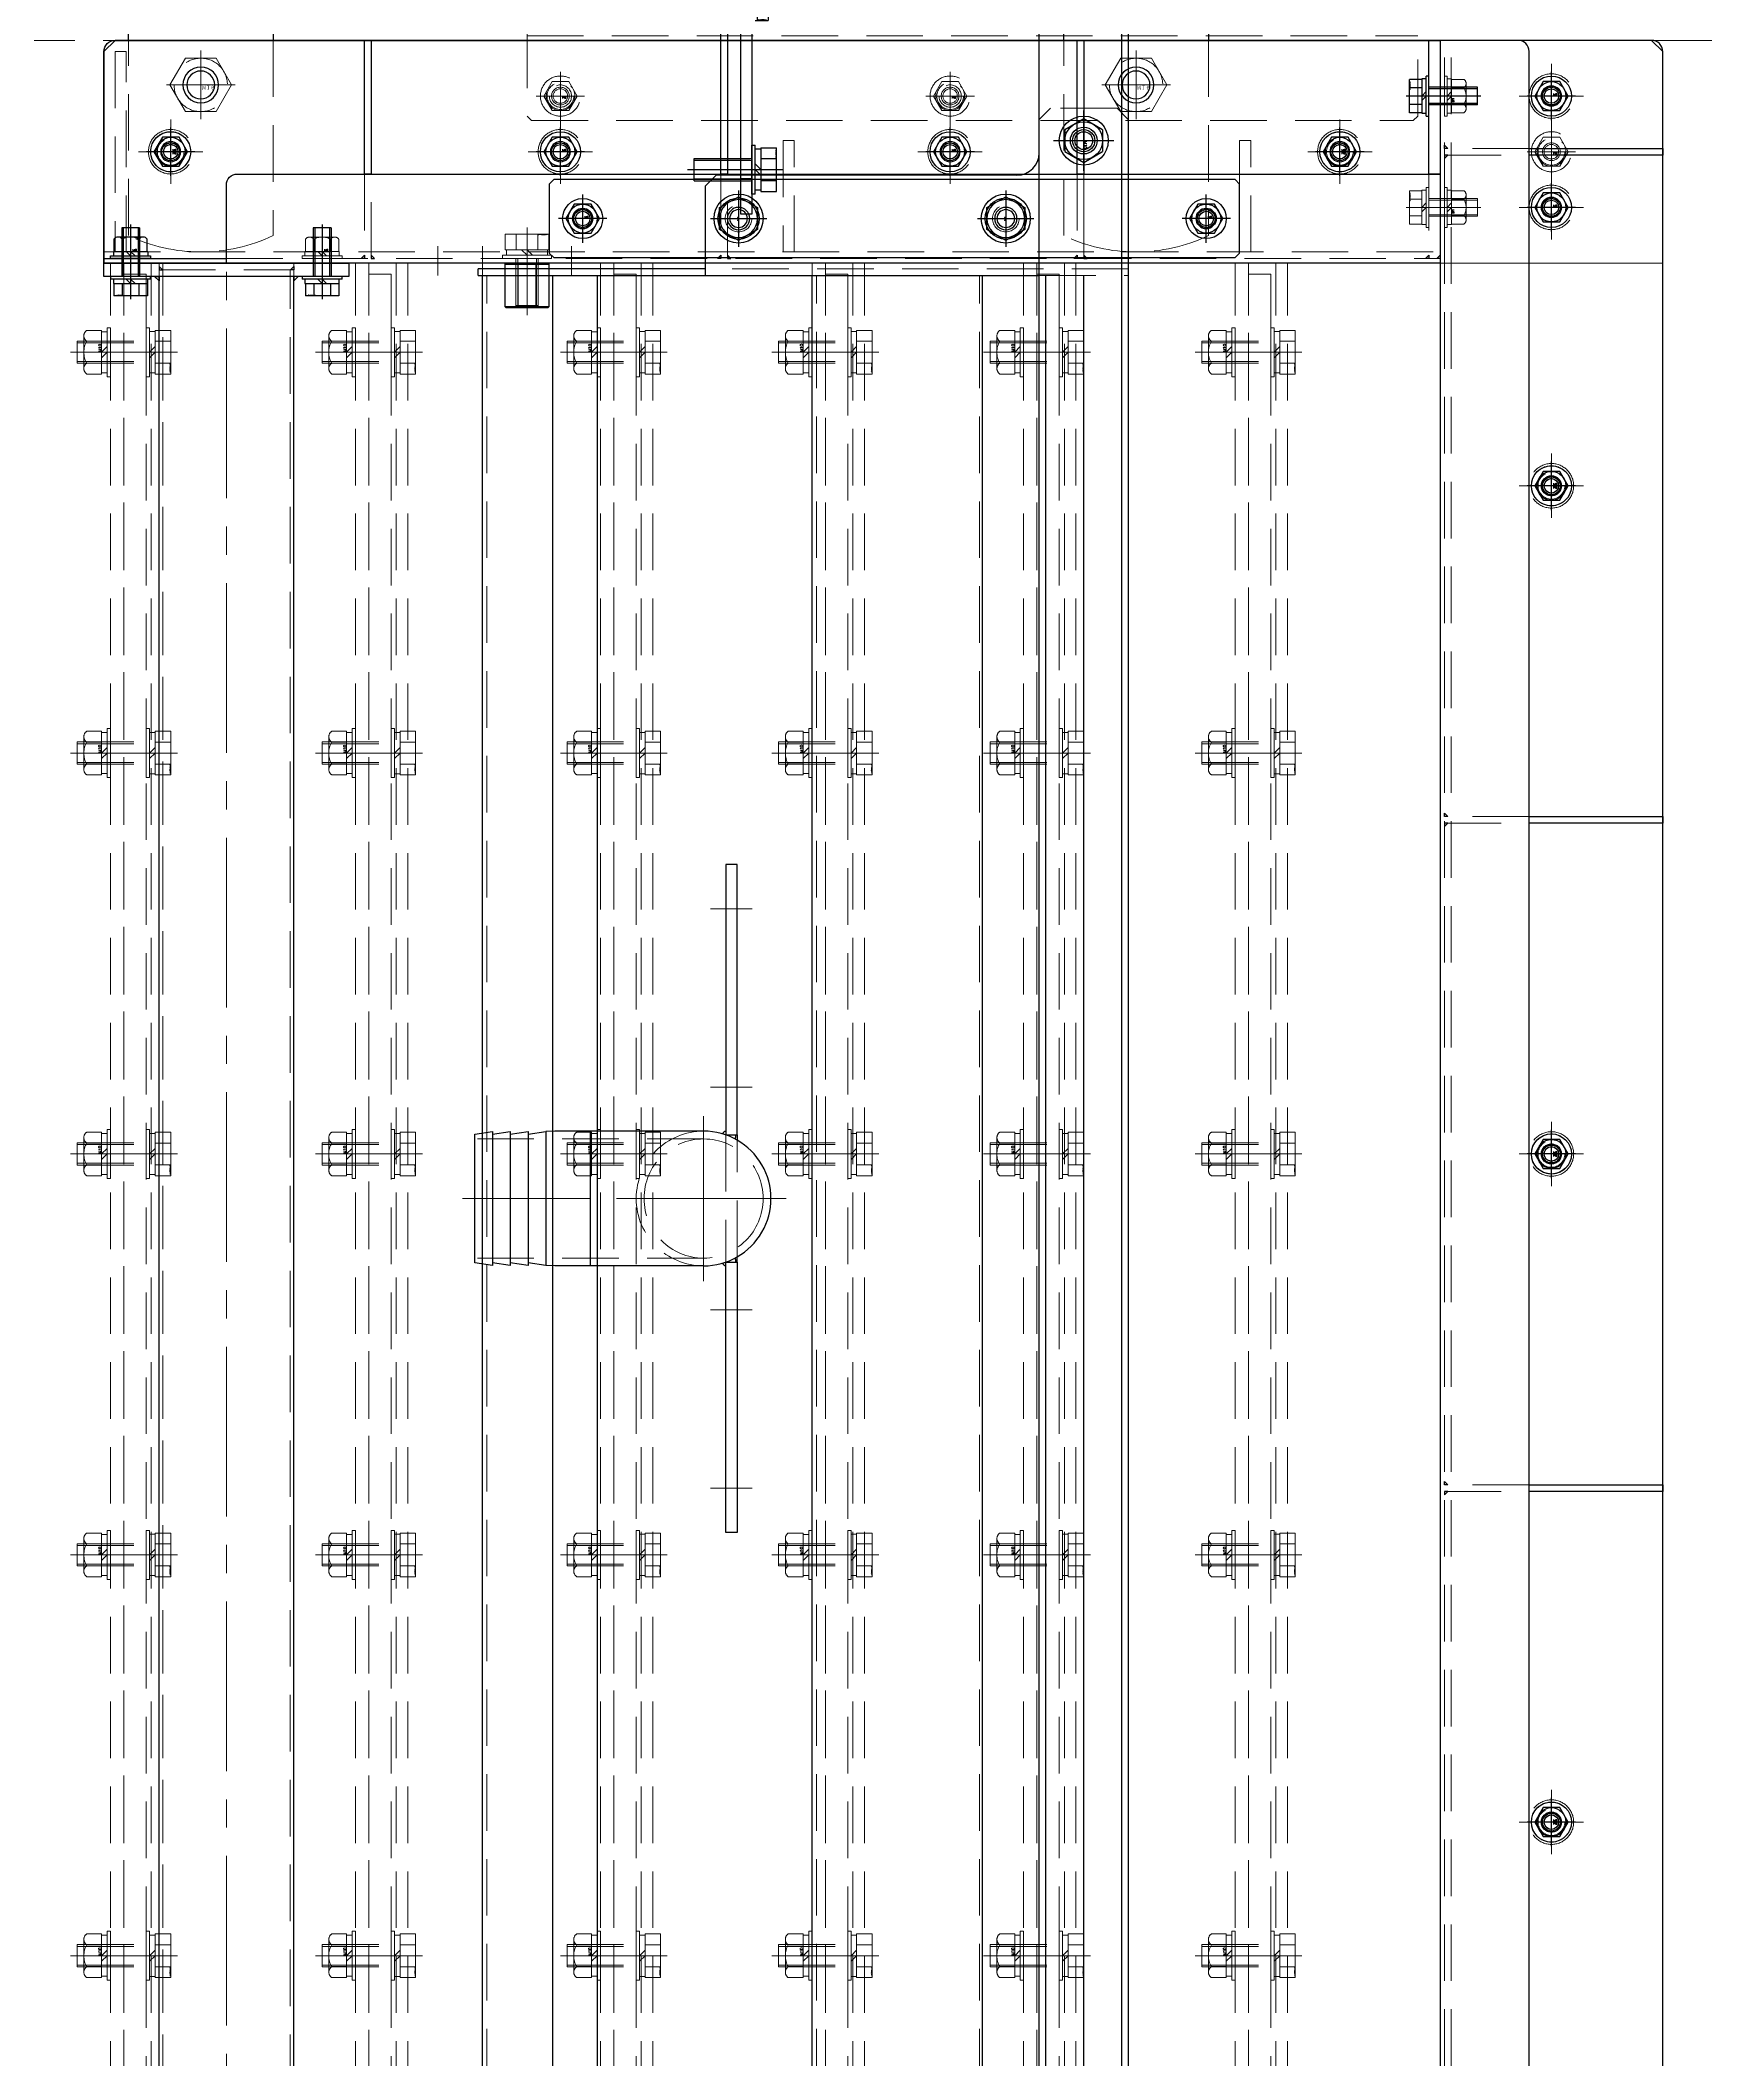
# Model space of a CAD drawing. Header units: millimetres. Extents: x -8731 to 85711, y -14522 to 31379.
# Drawn here: x 11409 to 12157, y 18261 to 19167 of the extents above; entities that cross this region are included whole.
import ezdxf

# ---------------------------------------------------------------- set-up
doc = ezdxf.new("R2010")
doc.units = ezdxf.units.MM
doc.header["$LTSCALE"] = 4
for name, pattern in [('CENTER2', [28.575, 19.05, -3.175, 3.175, -3.175]), ('HIDDEN', [9.525, 6.35, -3.175]), ('PHANTOM2', [31.75, 15.875, -3.175, 3.175, -3.175, 3.175, -3.175])]:
    doc.linetypes.add(name, pattern=pattern)
for name, color, linetype, lineweight in [('04_HIDDEN', 2, 'HIDDEN', 13), ('05_CENTER', 4, 'CENTER2', 13), ('06_PHANTOM', 2, 'PHANTOM2', 13)]:
    doc.layers.add(name, color=color, linetype=linetype, lineweight=lineweight)
doc.layers.add('10_DRAFT', color=8, linetype='Continuous', lineweight=0, plot=False)
doc.styles.add('KANJI0', font='txt.shx', dxfattribs={"width": 0.9, "height": 30, "bigfont": 'bigfont'})
doc.styles.add('KSS_TXT', font='txt.shx', dxfattribs={"bigfont": 'extfont2.shx'})
doc.styles.add('KSS_TXT_L', font='txt.shx', dxfattribs={"height": 9, "bigfont": 'extfont2.shx'})

# ---------------------------------------------------------------- blocks, each defined once
blk = doc.blocks.new('A$C18E43E91_1_1')
at = {"color": 0}
blk.add_lwpolyline([(-22.5, -5), (22.5, -5), (22.5, 0), (-22.5, 0)], close=True, dxfattribs=at)
at = {"layer": '05_CENTER'}
blk.add_line((0, 4.54), (0, -9.56), dxfattribs=at)
blk = doc.blocks.new('A$C5BDD71DD_1_1')
at = {"color": 0}
blk.add_lwpolyline([(-35, 0), (115, 0), (115, 10), (-35, 10)], close=True, dxfattribs=at)
at = {"layer": '04_HIDDEN'}
for p, q in [((-3, 10), (-3, 0)), ((3, 10), (3, 0)), ((37, 10), (37, 0)), ((43, 10), (43, 0))]:
    blk.add_line(p, q, dxfattribs=at)
at = {"layer": '10_DRAFT'}
for p, q in [((0, 10), (0, 0)), ((40, 10), (40, 0))]:
    blk.add_line(p, q, dxfattribs=at)
blk = doc.blocks.new('A$C72D80D2E_1_1')
at = {"color": 0}
for p, q in [((-70, 75), (-70, -15)), ((-70, 75), (18, 75)), ((-65, 75), (-65, -15)), ((18, 75), (20, 73)), ((20, 73), (20, -13)), ((-65, 52.5), (-70, 52.5)), ((-70, 33), (-65, 33)), ((-70, 27), (-65, 27)), ((-70, 7.5), (-65, 7.5)), ((18, -15), (-70, -15)), ((20, -13), (18, -15))]:
    blk.add_line(p, q, dxfattribs=at)
for points in [[(6, 62.5), (6, 47.5, -1), (-6, 47.5), (-6, 62.5, -1)], [(6, -2.5), (6, 12.5, 1), (-6, 12.5), (-6, -2.5, 1)]]:
    blk.add_lwpolyline(points, format="xyb", close=True, dxfattribs=at)
at = {"layer": '04_HIDDEN'}
for p, q in [((-65, 35), (-70, 35)), ((-65, 34), (-70, 34)), ((-65, 26), (-70, 26)), ((-65, 25), (-70, 25))]:
    blk.add_line(p, q, dxfattribs=at)
at = {"layer": '05_CENTER'}
for p, q in [((0, 36.82), (0, 73.18)), ((10.27, 62.5), (-10.27, 62.5)), ((10.27, 55), (-10.27, 55)), ((10.27, 47.5), (-10.27, 47.5)), ((-60.91, 30), (-74.09, 30)), ((0, 23.18), (0, -13.18)), ((10.27, 12.5), (-10.27, 12.5)), ((10.27, 5), (-10.27, 5)), ((10.27, -2.5), (-10.27, -2.5))]:
    blk.add_line(p, q, dxfattribs=at)
blk = doc.blocks.new('A$C26AE4281_1_1')
at = {"color": 0}
for p, q in [((215, 5), (215, 0)), ((275, 5), (275, 0))]:
    blk.add_line(p, q, dxfattribs=at)
blk.add_lwpolyline([(-20, 0), (285, 0), (285, 5), (-20, 5)], close=True)
at = {"layer": '04_HIDDEN'}
for p, q in [((-5, 5), (-5, 0)), ((-4, 5), (-4, 0)), ((4, 5), (4, 0)), ((5, 5), (5, 0))]:
    blk.add_line(p, q, dxfattribs=at)
at = {"layer": '05_CENTER'}
blk.add_line((0, 9.09), (0, -4.09), dxfattribs=at)
blk = doc.blocks.new('10b_2_1')
at = {"color": 0, "linetype": 'CENTER2'}
for p, q in [((0, -13.51), (0, 13.51)), ((13.51, 0), (-13.51, 0))]:
    blk.add_line(p, q, dxfattribs=at)
at = {"color": 0}
for p, q in [((-4.9, 8.49), (-9.8, 0)), ((-9.8, 0), (-4.9, -8.49)), ((-4.9, 8.49), (4.9, 8.49)), ((9.8, 0), (4.9, 8.49)), ((4.9, -8.49), (9.8, 0)), ((-4.9, -8.49), (4.9, -8.49))]:
    blk.add_line(p, q, dxfattribs=at)
for radius in [11, 8.49, 5, 4]:
    blk.add_circle((0, 0), radius, dxfattribs=at)
at = {"layer": '10_DRAFT', "style": 'KSS_TXT'}
blk.add_text('M10', height=1.25, dxfattribs=at).set_placement((0.26, 0.12))
blk = doc.blocks.new('A$C7E374867_2_1')
at = {"color": 0}
for p, q in [((-9.81, 11), (9.81, 11)), ((-9.81, 4), (-9.81, 11)), ((-4.91, 4), (-4.91, 11)), ((4.91, 4), (4.91, 11)), ((9.81, 4), (9.81, 11)), ((-11, 1.5), (11, 1.5)), ((-11, 1.5), (-11, 0)), ((-11, 0), (11, 0)), ((9.81, 4), (-9.81, 4)), ((-9.25, 4), (-9.25, 1.5)), ((0, 1.5), (-2.5, 4)), ((0, 4), (2.5, 1.5)), ((9.25, 1.5), (9.25, 4)), ((11, 0), (11, 1.5))]:
    blk.add_line(p, q, dxfattribs=at)
at = {"color": 0, "linetype": 'CENTER2'}
blk.add_line((0, -29), (0, 14), dxfattribs=at)
at = {"color": 0, "linetype": 'HIDDEN'}
for p, q in [((-5, -26), (-5, 0)), ((-4.19, -26), (-4.19, 0)), ((4.19, -26), (4.19, 0)), ((5, -26), (5, 0)), ((-5, -26), (5, -26))]:
    blk.add_line(p, q, dxfattribs=at)
at = {"layer": '10_DRAFT', "style": 'KSS_TXT_L'}
blk.add_text('BT-M10x30L,SW,PW', height=0.3, dxfattribs=at).set_placement((5.05, 10.66))
blk = doc.blocks.new('M10Nza_1_1_1')
at = {"color": 0}
for p, q in [((-9.8, 4), (-9.8, 10.69)), ((-7.35, 12), (7.35, 12)), ((-4.9, 4), (-4.9, 10.69)), ((4.9, 10.69), (4.9, 4)), ((9.8, 10.69), (9.8, 4)), ((-9.8, 4), (9.8, 4)), ((-9.2, 1.5), (-9.2, 4)), ((0, 1.5), (-2.5, 4)), ((0, 4), (2.5, 1.5)), ((9.2, 4), (9.2, 1.5))]:
    blk.add_line(p, q, dxfattribs=at)
at = {"color": 0, "linetype": 'CENTER2'}
blk.add_line((0, 12), (0, 0), dxfattribs=at)
at = {"color": 0}
blk.add_lwpolyline([(-11, 1.5), (11, 1.5), (11, 0), (-11, 0)], close=True, dxfattribs=at)
for centre, radius, start, end in [((-7.35, 9.06), 2.94, 33.626, 146.374), ((0, 2.2), 9.8, 60, 120), ((7.35, 9.06), 2.94, 33.626, 146.374)]:
    blk.add_arc(centre, radius, start, end, dxfattribs=at)
at = {"layer": '10_DRAFT', "style": 'KSS_TXT'}
blk.add_text('M10', height=1.25, dxfattribs=at).set_placement((0.26, 4.12))
blk = doc.blocks.new('A$C3FA900D2_1_1')
for name, p, rotation in [('A$C5BDD71DD_1_1', (255, 2.5), 90), ('A$C5BDD71DD_1_1', (265, 2.5), 90), ('A$C5BDD71DD_1_1', (275, 2.5), 90), ('A$C18E43E91_1_1', (83, 2.5), 90), ('A$C7E374867_2_1', (78, 2.5), 90), ('M10Nza_1_1_1', (88, 2.5), 270)]:
    blk.add_blockref(name, p, dxfattribs=dict(rotation=rotation))
for name, p in [('A$C72D80D2E_1_1', (148, -27.5)), ('10b_2_1', (148, 27.5)), ('A$C7E374867_2_1', (0, 5)), ('A$C26AE4281_1_1', (0, 0)), ('10b_2_1', (148, -22.5))]:
    blk.add_blockref(name, p)
blk = doc.blocks.new('A$C16EB5BEB_1_1')
at = {"xscale": -1, "rotation": 270}
blk.add_blockref('A$C3FA900D2_1_1', (27.5, 1932), dxfattribs=at)
blk = doc.blocks.new('M16Tz_1_1_1')
at = {"color": 0}
for radius in [8, 6.25]:
    blk.add_circle((0, 0), radius, dxfattribs=at)
at = {"layer": '05_CENTER'}
for p, q in [((0, -14.81), (0, 14.81)), ((14.81, 0), (-14.81, 0))]:
    blk.add_line(p, q, dxfattribs=at)
blk = doc.blocks.new('A$C248C13DD_1_1')
blk.add_lwpolyline([(90, 50), (-33, 50), (-35, 48), (-35, -13), (-33, -15), (90, -15)])
at = {"color": 0}
for points in [[(-5, 41), (5, 41, -1), (5, 29), (-5, 29, -1)], [(-5, -6), (5, -6, 1), (5, 6), (-5, 6, 1)]]:
    blk.add_lwpolyline(points, format="xyb", close=True, dxfattribs=at)
at = {"layer": '04_HIDDEN'}
for points in [[(177.59, 50), (90, 50)], [(90, -15), (177.59, -15)]]:
    blk.add_lwpolyline(points, dxfattribs=at)
blk.add_arc((110, 17.5), 75, 334.32071, 25.67929, dxfattribs=at)
at = {"layer": '05_CENTER'}
for p, q in [((-5, 45.5), (-5, 24.5)), ((0, 45.5), (0, 24.5)), ((5, 45.5), (5, 24.5)), ((15.68, 35), (-15.68, 35)), ((-5, -10.5), (-5, 10.5)), ((0, -10.5), (0, 10.5)), ((5, -10.5), (5, 10.5)), ((15.68, 0), (-15.68, 0))]:
    blk.add_line(p, q, dxfattribs=at)
blk.add_blockref('M16Tz_1_1_1', (110, 17.5))
blk = doc.blocks.new('M16Bu_1_1')
at = {"color": 0}
for p, q in [((-6.92, 11.99), (-13.85, 0)), ((6.93, 11.99), (-6.92, 11.99)), ((13.85, 0), (6.93, 11.99)), ((-13.85, 0), (-6.92, -11.99)), ((6.93, -11.99), (13.85, 0)), ((-6.92, -11.99), (6.93, -11.99))]:
    blk.add_line(p, q, dxfattribs=at)
at = {"color": 0, "linetype": 'CENTER2'}
for p, q in [((0, -15.42), (0, 15.42)), ((15.42, 0), (-15.42, 0))]:
    blk.add_line(p, q, dxfattribs=at)
at = {"color": 0}
blk.add_circle((0, 0), 11.99, dxfattribs=at)
at = {"layer": '10_DRAFT', "style": 'KANJI0', "width": 0.82}
blk.add_text('Ｍ１６', height=1.714, dxfattribs=at).set_placement((0.41, 0.18))
blk = doc.blocks.new('A$C133D4326_1_1')
at = {"rotation": 90}
blk.add_blockref('A$C248C13DD_1_1', (0, 0), dxfattribs=at)
for p in [(-35, 0), (0, 0)]:
    blk.add_blockref('10b_2_1', p)
at = {"layer": '04_HIDDEN'}
blk.add_blockref('M16Bu_1_1', (-17.5, 110), dxfattribs=at)
blk = doc.blocks.new('A$C76D83096_1_1_1')
at = {"color": 0}
for p, q in [((6, 30.25), (1694, 30.25)), ((6, -30.25), (1694, -30.25))]:
    blk.add_line(p, q, dxfattribs=at)
blk.add_lwpolyline([(1700, -55), (1694, -55), (1694, 55), (1700, 55)], close=True, dxfattribs=at)
at = {"color": 3}
for points in [[(1694, 30.25), (1692, 30.25), (1692, 30.25), (1694, 32.25)], [(1697, 30.25), (1697, 28.75), (1698.5, 30.25), (1698.5, 30.25)], [(1694, -30.25), (1692, -30.25), (1692, -30.25), (1694, -32.25)], [(1697, -30.25), (1697, -28.75), (1698.5, -30.25), (1698.5, -30.25)]]:
    blk.add_lwpolyline(points, close=True, dxfattribs=at)
at = {"layer": '04_HIDDEN'}
for p, q in [((3, 28.6), (1697, 28.6)), ((1700, 30.25), (1694, 30.25)), ((1697, 30.25), (1697, -30.25)), ((3, -28.6), (1697, -28.6)), ((1700, -30.25), (1694, -30.25))]:
    blk.add_line(p, q, dxfattribs=at)
at = {"layer": '05_CENTER'}
for p, q in [((1705.79, 43), (1688.31, 43)), ((-5.79, 0), (1705.69, 0)), ((1705.79, -43), (1688.31, -43))]:
    blk.add_line(p, q, dxfattribs=at)
blk = doc.blocks.new('A$C31BA7C9D_1_1_1')
at = {"color": 0}
blk.add_line((-30, 50), (1670, 50), dxfattribs=at)
blk.add_lwpolyline([(1670, -50), (1670, -50), (-30, -50), (-30, -50)], dxfattribs=at)
for centre, radius in [((970, 0), 10), ((1270, 0), 10), ((1570, 0), 10), ((970, 0), 4.5), ((1270, 0), 4.5), ((1570, 0), 4.5)]:
    blk.add_circle(centre, radius, dxfattribs=at)
at = {"layer": '05_CENTER'}
for p, q in [((970, -14.44), (970, 14.44)), ((1270, -14.44), (1270, 14.44)), ((1570, -14.44), (1570, 14.44)), ((955.56, 0), (984.44, 0)), ((1255.56, 0), (1284.44, 0)), ((1555.56, 0), (1584.44, 0))]:
    blk.add_line(p, q, dxfattribs=at)
at = {"layer": '10_DRAFT'}
blk.add_line((1670, 50), (1670, -50), dxfattribs=at)
blk = doc.blocks.new('A$C4A032556_1_1_1')
at = {"color": 0}
blk.add_lwpolyline([(150, 50), (150, 50), (150, -45), (145, -50), (-545, -50), (-550, -45), (-550, 50)], dxfattribs=at)
for centre in [(100, 25), (-520, 0), (-345, 0), (-170, 0), (5, 0), (100, -25)]:
    blk.add_circle(centre, 4.5, dxfattribs=at)
at = {"layer": '04_HIDDEN'}
blk.add_lwpolyline([(-550, 50), (150, 50)], dxfattribs=at)
for centre in [(100, 25), (-520, 0), (-345, 0), (-170, 0), (5, 0), (100, -25)]:
    blk.add_circle(centre, 10, dxfattribs=at)
at = {"layer": '05_CENTER'}
for p, q in [((100, 10.56), (100, 39.44)), ((114.44, 25), (85.56, 25)), ((-520, -14.44), (-520, 14.44)), ((-345, -14.44), (-345, 14.44)), ((-170, -14.44), (-170, 14.44)), ((5, -14.44), (5, 14.44)), ((-505.56, 0), (-534.44, 0)), ((-330.56, 0), (-359.44, 0)), ((-155.56, 0), (-184.44, 0)), ((19.44, 0), (-9.44, 0)), ((100, -39.44), (100, -10.56)), ((114.44, -25), (85.56, -25))]:
    blk.add_line(p, q, dxfattribs=at)
blk = doc.blocks.new('A$C73615150_1_1_1')
at = {"color": 0}
for p, q in [((-80, 48), (-25, 48)), ((-25, 50), (-25, 15)), ((-20, 10), (520, 10))]:
    blk.add_line(p, q, dxfattribs=at)
blk.add_lwpolyline([(520, -50), (520, -50), (520, 50), (-80, 50), (-80, -45, 0.414214), (-75, -50), (-75, -50), (520, -50)], format="xyb", dxfattribs=at)
at = {"color": 3}
for points in [[(37, 48), (35.5, 48), (35.5, 48), (37, 46.5)], [(40, 48), (41.5, 48), (41.5, 48), (40, 46.5)], [(197, 48), (195.5, 48), (195.5, 48), (197, 46.5)], [(200, 48), (201.5, 48), (201.5, 48), (200, 46.5)], [(357, 48), (355.5, 48), (355.5, 48), (357, 46.5)], [(360, 48), (361.5, 48), (361.5, 48), (360, 46.5)], [(515, 48), (513.5, 48), (513.5, 48), (515, 46.5)], [(520, 48), (518.5, 48), (518.5, 48), (520, 46.5)]]:
    blk.add_lwpolyline(points, close=True, dxfattribs=at)
at = {"color": 0}
for points in [[(40, 10), (37, 10), (37, -50), (40, -50)], [(200, 10), (197, 10), (197, -92), (200, -92)], [(360, 10), (357, 10), (357, -50), (360, -50)], [(520, 10), (515, 10), (515, -50), (520, -50)]]:
    blk.add_lwpolyline(points, close=True, dxfattribs=at)
for centre in [(135, 30), (415, 30), (-50, 0), (125, 0), (300, 0), (475, 0)]:
    blk.add_circle(centre, 4.5, dxfattribs=at)
blk.add_arc((-20, 15), 5, 180, 270, dxfattribs=at)
at = {"layer": '04_HIDDEN'}
for p, q in [((-25, 48), (520, 48)), ((37, 10), (37, 48)), ((40, 48), (40, 10)), ((197, 10), (197, 48)), ((200, 48), (200, 10)), ((357, 10), (357, 48)), ((360, 10), (360, 48)), ((360, 48), (360, 10)), ((515, 10), (515, 48)), ((520, 48), (520, 10)), ((197, -69), (200, -69)), ((197, -81), (200, -81))]:
    blk.add_line(p, q, dxfattribs=at)
at = {"layer": '05_CENTER'}
for p, q in [((-68, 42.39), (-68, 55.61)), ((18, 42.39), (18, 55.61)), ((70, 42.39), (70, 55.61)), ((90, 42.39), (90, 55.61)), ((110, 42.39), (110, 55.61)), ((130, 42.39), (130, 55.61)), ((135, 22.66), (135, 37.34)), ((415, 22.66), (415, 37.34)), ((142.34, 30), (127.66, 30)), ((422.34, 30), (407.66, 30)), ((509.2, 25), (525.89, 25)), ((-50, -9.34), (-50, 9.34)), ((125, -9.34), (125, 9.34)), ((300, -9.34), (300, 9.34)), ((475, -9.34), (475, 9.34)), ((-40.66, 0), (-59.34, 0)), ((134.34, 0), (115.66, 0)), ((309.34, 0), (290.66, 0)), ((484.34, 0), (465.66, 0)), ((509.2, -25), (525.89, -25)), ((191.62, -75), (205.22, -75))]:
    blk.add_line(p, q, dxfattribs=at)
at = {"layer": '10_DRAFT'}
blk.add_line((-25, 48), (-25, 50), dxfattribs=at)
blk = doc.blocks.new('A$C736D5B8A_1_1_1')
at = {"color": 0}
blk.add_line((-117, 10), (1773, 10), dxfattribs=at)
blk.add_lwpolyline([(-117, -50), (1773, -50, 0.414214), (1778, -45), (1778, 50), (-122, 50), (-122, -45, 0.414214)], format="xyb", close=True, dxfattribs=at)
at = {"color": 3}
for points in [[(1126.5, 48), (1125, 48), (1125, 48), (1126.5, 46.5)], [(1129.5, 48), (1131, 48), (1131, 48), (1129.5, 46.5)], [(1426.5, 48), (1425, 48), (1425, 48), (1426.5, 46.5)], [(1429.5, 48), (1431, 48), (1431, 48), (1429.5, 46.5)], [(1726.5, 48), (1725, 48), (1725, 48), (1726.5, 46.5)], [(1729.5, 48), (1731, 48), (1731, 48), (1729.5, 46.5)]]:
    blk.add_lwpolyline(points, close=True, dxfattribs=at)
at = {"color": 0}
for points in [[(1126.5, 10), (1129.5, 10), (1129.5, -50), (1126.5, -50)], [(1426.5, 10), (1429.5, 10), (1429.5, -50), (1426.5, -50)], [(1726.5, 10), (1729.5, 10), (1729.5, -50), (1726.5, -50)]]:
    blk.add_lwpolyline(points, close=True, dxfattribs=at)
for centre in [(978, 0), (1278, 0), (1578, 0), (1703, 0), (1753, 0)]:
    blk.add_circle(centre, 4.5, dxfattribs=at)
blk.add_arc((1773, 15), 5, 270, 0, dxfattribs=at)
at = {"layer": '04_HIDDEN'}
for p, q in [((-122, 48), (1778, 48)), ((1126.5, 48), (1126.5, 10)), ((1129.5, 10), (1129.5, 48)), ((1426.5, 48), (1426.5, 10)), ((1429.5, 10), (1429.5, 48)), ((1726.5, 48), (1726.5, 10)), ((1729.5, 10), (1729.5, 48))]:
    blk.add_line(p, q, dxfattribs=at)
at = {"layer": '05_CENTER'}
for p, q in [((1703, 55.8), (1703, 42.11)), ((1753, 55.8), (1753, 42.11)), ((978, -9.34), (978, 9.34)), ((1278, -9.34), (1278, 9.34)), ((1578, -9.34), (1578, 9.34)), ((1703, -9.34), (1703, 9.34)), ((1753, -9.34), (1753, 9.34)), ((968.66, 0), (987.34, 0)), ((1268.66, 0), (1287.34, 0)), ((1568.66, 0), (1587.34, 0)), ((1693.66, 0), (1712.34, 0)), ((1743.66, 0), (1762.34, 0))]:
    blk.add_line(p, q, dxfattribs=at)
blk = doc.blocks.new('M8Nza_1_1_1')
at = {"color": 0}
for p, q in [((5.62, 9.7), (-5.63, 9.7)), ((-7.7, 3.2), (7.7, 3.2)), ((-7.7, 3.2), (-7.7, 1.2)), ((-7.5, 8.69), (-7.5, 3.2)), ((-3.75, 3.2), (-3.75, 8.69)), ((0, 1.2), (-2, 3.2)), ((0, 3.2), (2, 1.2)), ((3.75, 8.69), (3.75, 3.2)), ((7.5, 3.2), (7.5, 8.69)), ((7.7, 3.2), (7.7, 1.2))]:
    blk.add_line(p, q, dxfattribs=at)
at = {"color": 0, "linetype": 'CENTER2'}
blk.add_line((0, 9.7), (0, 0), dxfattribs=at)
at = {"color": 0}
blk.add_lwpolyline([(-9, 1.2), (9, 1.2), (9, 0), (-9, 0)], close=True, dxfattribs=at)
for centre, radius, start, end in [((-5.63, 7.45), 2.25, 33.626, 146.374), ((0, 2.2), 7.5, 60, 120), ((5.62, 7.45), 2.25, 33.626, 146.374)]:
    blk.add_arc(centre, radius, start, end, dxfattribs=at)
at = {"layer": '10_DRAFT', "style": 'KSS_TXT'}
blk.add_text('M8', height=1, dxfattribs=at).set_placement((0.87, 3.27))
blk = doc.blocks.new('A$C46CB4146_1_1_1')
at = {"color": 0, "linetype": 'CENTER2'}
blk.add_line((0, -23.3), (0, 10.2), dxfattribs=at)
at = {"color": 0}
for p, q in [((-9, 1.2), (9, 1.2)), ((-9, 1.2), (-9, 0)), ((-7.7, 3.2), (-7.7, 1.2)), ((7.7, 3.2), (-7.7, 3.2)), ((-7.51, 8.7), (7.51, 8.7)), ((-7.51, 3.2), (-7.51, 8.7)), ((-3.75, 3.2), (-3.75, 8.7)), ((0, 1.2), (-2, 3.2)), ((0, 3.2), (2, 1.2)), ((3.75, 3.2), (3.75, 8.7)), ((7.51, 3.2), (7.51, 8.7)), ((7.7, 1.2), (7.7, 3.2)), ((9, 0), (9, 1.2)), ((-9, 0), (9, 0))]:
    blk.add_line(p, q, dxfattribs=at)
at = {"color": 0, "linetype": 'HIDDEN'}
for p, q in [((-4, -21.8), (-4, 0)), ((-3.32, -21.8), (-3.32, 0)), ((3.32, -21.8), (3.32, 0)), ((4, -21.8), (4, 0)), ((-4, -21.8), (4, -21.8))]:
    blk.add_line(p, q, dxfattribs=at)
at = {"layer": '10_DRAFT', "style": 'KSS_TXT_L'}
blk.add_text('BT-M8x25L,SW,PW', height=0.3, dxfattribs=at).set_placement((2.97, 8.36))
blk = doc.blocks.new('8b_1_1_1')
at = {"color": 0, "linetype": 'CENTER2'}
for p, q in [((0, -10.87), (0, 10.87)), ((10.87, 0), (-10.87, 0))]:
    blk.add_line(p, q, dxfattribs=at)
at = {"color": 0}
for p, q in [((-3.75, 6.49), (-7.5, 0)), ((-3.75, 6.49), (-7.5, 0)), ((-7.5, 0), (-3.75, -6.49)), ((-7.5, 0), (-3.75, -6.49)), ((3.75, 6.49), (-3.75, 6.49)), ((3.75, 6.49), (-3.75, 6.49)), ((7.5, 0), (3.75, 6.49)), ((7.5, 0), (3.75, 6.49)), ((3.75, -6.49), (7.5, 0)), ((3.75, -6.49), (7.5, 0)), ((-3.75, -6.49), (3.75, -6.49)), ((-3.75, -6.49), (3.75, -6.49))]:
    blk.add_line(p, q, dxfattribs=at)
for radius in [9, 6.5, 4, 3.25]:
    blk.add_circle((0, 0), radius, dxfattribs=at)
at = {"layer": '10_DRAFT', "style": 'KSS_TXT'}
blk.add_text('M8', height=1, dxfattribs=at).set_placement((0.76, 0.14))
blk = doc.blocks.new('FWTAS-D20-M10-T20.0a_1_1')
at = {"color": 0}
for p, q in [((-10, -0.5), (10, -0.5)), ((-10, -19.5), (10, -19.5))]:
    blk.add_line(p, q, dxfattribs=at)
blk.add_lwpolyline([(-9.5, -20), (9.5, -20), (10, -19.5), (10, -0.5), (9.5, 0), (-9.5, 0), (-10, -0.5), (-10, -19.5)], close=True, dxfattribs=at)
at = {"layer": '04_HIDDEN', "color": 0}
for p, q in [((-5, 0), (-5, -20)), ((-4, 0), (-4, -20)), ((4, 0), (4, -20)), ((5, 0), (5, -20))]:
    blk.add_line(p, q, dxfattribs=at)
at = {"layer": '05_CENTER', "color": 0}
blk.add_line((0, -23.39), (0, 3.39), dxfattribs=at)
blk = doc.blocks.new('A$C7AFA21F4_1_1_1')
at = {"color": 0}
for p, q in [((-9.81, 11), (9.81, 11)), ((-9.81, 4), (-9.81, 11)), ((-4.91, 4), (-4.91, 11)), ((4.91, 4), (4.91, 11)), ((9.81, 4), (9.81, 11)), ((-11, 1.5), (11, 1.5)), ((-11, 1.5), (-11, 0)), ((-11, 0), (11, 0)), ((9.81, 4), (-9.81, 4)), ((-9.25, 4), (-9.25, 1.5)), ((0, 1.5), (-2.5, 4)), ((0, 4), (2.5, 1.5)), ((9.25, 1.5), (9.25, 4)), ((11, 0), (11, 1.5))]:
    blk.add_line(p, q, dxfattribs=at)
at = {"color": 0, "linetype": 'CENTER2'}
blk.add_line((0, -24), (0, 14), dxfattribs=at)
at = {"color": 0, "linetype": 'HIDDEN'}
for p, q in [((-5, -21), (-5, 0)), ((-4.19, -21), (-4.19, 0)), ((4.19, -21), (4.19, 0)), ((5, -21), (5, 0)), ((-5, -21), (5, -21))]:
    blk.add_line(p, q, dxfattribs=at)
at = {"layer": '10_DRAFT', "style": 'KSS_TXT_L'}
blk.add_text('BT-M10x25L,SW,PW', height=0.3, dxfattribs=at).set_placement((5.1, 10.66))
blk = doc.blocks.new('A$C7CBE1021_1_1')
at = {"color": 0}
blk.add_lwpolyline([(-13, -17.5), (293, -17.5), (295, -15.5), (295, 15.5), (293, 17.5), (-13, 17.5), (-15, 15.5), (-15, -15.5)], close=True, dxfattribs=at)
for centre in [(0, 0), (280, 0)]:
    blk.add_circle(centre, 4.5, dxfattribs=at)
at = {"layer": '05_CENTER'}
for p, q in [((0, -7.34), (0, 7.34)), ((280, -7.34), (280, 7.34)), ((7.34, 0), (-7.34, 0)), ((287.34, 0), (272.66, 0))]:
    blk.add_line(p, q, dxfattribs=at)
blk = doc.blocks.new('NTFLS-20b_1_1')
at = {"color": 0, "linetype": 'CENTER2'}
for p, q in [((0, -11.1), (0, 11.1)), ((11.1, 0), (-11.1, 0))]:
    blk.add_line(p, q, dxfattribs=at)
at = {"color": 0}
for p, q in [((-4.9, 8.49), (-9.8, 0)), ((-9.8, 0), (-4.9, -8.49)), ((-4.9, 8.49), (4.9, 8.49)), ((9.8, 0), (4.9, 8.49)), ((4.9, -8.49), (9.8, 0)), ((-4.9, -8.49), (4.9, -8.49))]:
    blk.add_line(p, q, dxfattribs=at)
for radius in [8.49, 5, 4]:
    blk.add_circle((0, 0), radius, dxfattribs=at)
blk = doc.blocks.new('A$C69041DDD_1_1_1')
at = {"color": 0}
for p, q in [((77, 889.5), (72, 884.5)), ((212, 889.5), (77, 889.5)), ((72, 884.5), (72, 844.5)), ((72, 847.5), (-30, 847.5)), ((-30, 844.5), (-30, 847.5)), ((-30, 844.5), (222, 844.5)), ((-28, -844.5), (-28, 844.5)), ((120, -844.5), (120, 844.5)), ((196.59, -844.5), (196.59, 844.5)), ((222, -844.5), (222, 844.5)), ((225, -844.5), (225, 844.5)), ((242, -844.5), (242, 844.5))]:
    blk.add_line(p, q, dxfattribs=at)
at = {"color": 3}
for p, q in [((3.63, -844.5), (3.63, 844.5)), ((23.63, -844.5), (23.63, 844.5))]:
    blk.add_line(p, q, dxfattribs=at)
at = {"color": 0}
blk.add_circle((242, 905), 6, dxfattribs=at)
blk.add_arc((212, 899.5), 10, 270, 0, dxfattribs=at)
at = {"layer": '04_HIDDEN'}
for p, q in [((227, 919.5), (222, 914.5)), ((257, 919.5), (227, 919.5)), ((262, 914.5), (257, 919.5)), ((222, 914.5), (222, 899.5)), ((262, 844.5), (262, 914.5)), ((-26, -844.5), (-26, 844.5)), ((2, 844.5), (2, 847.5)), ((262, 847.5), (72, 847.5)), ((122, -844.5), (122, 844.5)), ((195.17, -844.5), (195.17, 844.5)), ((222, 844.5), (262, 844.5))]:
    blk.add_line(p, q, dxfattribs=at)
for centre in [(87, 870), (207, 870)]:
    blk.add_circle(centre, 6, dxfattribs=at)
at = {"layer": '05_CENTER'}
for p, q in [((242, 914.34), (242, 895.66)), ((232.66, 905), (251.34, 905)), ((87, 880.05), (87, 859.95)), ((207, 880.05), (207, 859.95)), ((76.95, 870), (97.05, 870)), ((196.95, 870), (217.05, 870))]:
    blk.add_line(p, q, dxfattribs=at)
at = {"layer": '10_DRAFT'}
blk.add_line((-8, 844.5), (-8, 847.5), dxfattribs=at)
at = {"color": 4, "xscale": -1, "rotation": 270}
for p in [(87, 870), (207, 870)]:
    blk.add_blockref('NTFLS-20b_1_1', p, dxfattribs=at)
blk = doc.blocks.new('A$C5EC12063_1_1')
at = {"color": 0}
blk.add_line((-1955, 17), (145, 17), dxfattribs=at)
blk.add_lwpolyline([(-1955, 20), (145, 20), (145, -15), (140, -20), (-1950, -20), (-1955, -15)], close=True, dxfattribs=at)
blk.add_circle((-1810, 0), 6, dxfattribs=at)
at = {"layer": '05_CENTER'}
for p, q in [((-1810, -9.34), (-1810, 9.34)), ((-1819.34, 0), (-1800.66, 0))]:
    blk.add_line(p, q, dxfattribs=at)
blk = doc.blocks.new('A$C491655AE_1_1_1')
at = {"color": 0, "linetype": 'CENTER2'}
for p, q in [((0, -12.64), (0, 12.64)), ((-12.64, 0), (12.64, 0))]:
    blk.add_line(p, q, dxfattribs=at)
at = {"color": 0}
for p, q in [((-9.81, 0), (-4.91, 8.5)), ((-4.91, -8.5), (-9.81, 0)), ((-4.91, 8.5), (4.91, 8.5)), ((4.91, 8.5), (9.81, 0)), ((9.81, 0), (4.91, -8.5)), ((4.91, -8.5), (-4.91, -8.5))]:
    blk.add_line(p, q, dxfattribs=at)
for radius in [11, 9.25]:
    blk.add_circle((0, 0), radius, dxfattribs=at)
at = {"layer": '10_DRAFT', "style": 'KSS_TXT_L'}
blk.add_text('BT-M10', height=0.3, dxfattribs=at).set_placement((-0.7, -0.54))
blk = doc.blocks.new('A$C48F4429B_1_1')
for name, p in [('A$C5EC12063_1_1', (57.5, 220)), ('10b_2_1', (-1752.5, 220)), ('A$C491655AE_1_1_1', (-1717.5, 185)), ('A$C491655AE_1_1_1', (-1717.5, 65))]:
    blk.add_blockref(name, p)
at = {"rotation": 90}
blk.add_blockref('A$C69041DDD_1_1_1', (-847.5, -22), dxfattribs=at)
blk = doc.blocks.new('A$C171B1F0E_1_1')
at = {"color": 0}
for p, q in [((-102.8, 28.95), (-94.8, 30.05)), ((-102.8, -28.95), (-102.8, 28.95)), ((-94.8, 30.05), (-94.8, -30.05)), ((-94.8, 28.95), (-86.8, 30.05)), ((-86.8, 30.05), (-86.8, -30.05)), ((-86.8, 28.95), (-78.8, 30.05)), ((-78.8, 30.05), (-78.8, -30.05)), ((-78.8, 28.95), (-70.8, 30.05)), ((-66.8, 30.25), (-70.8, 30.05)), ((-70.8, 30.05), (-70.8, -30.05)), ((0, 30.25), (-66.8, 30.25)), ((-50.8, -30.25), (-50.8, 30.25)), ((15, 28.55), (15, 26.27)), ((15, -28.55), (15, -26.27)), ((-94.8, -30.05), (-102.8, -28.95)), ((-86.8, -30.05), (-94.8, -28.95)), ((-78.8, -30.05), (-86.8, -28.95)), ((-70.8, -30.05), (-78.8, -28.95)), ((-66.8, -30.25), (-70.8, -30.05)), ((0, -30.25), (-66.8, -30.25))]:
    blk.add_line(p, q, dxfattribs=at)
for points in [[(10, 28.55), (15, 28.55), (15, 150), (10, 150)], [(10, -28.55), (15, -28.55), (15, -150), (10, -150)]]:
    blk.add_lwpolyline(points, close=True, dxfattribs=at)
blk.add_arc((0, 0), 30.25, 269.99952, 90, dxfattribs=at)
at = {"color": 3}
for centre, radius, start, end in [((10.45, 27.94), 2.28, 101.3016, 150.93585), ((10, 28.55), 4.51, 336.42249, 0), ((10, -28.55), 4.51, 0, 23.57751), ((10.45, -27.94), 2.28, 209.06415, 258.6984)]:
    blk.add_arc(centre, radius, start, end, dxfattribs=at)
at = {"layer": '04_HIDDEN'}
for p, q in [((10, 28.55), (10, -28.55)), ((0, 26.75), (-102.8, 26.75)), ((15, -26.27), (15, 26.27)), ((0, -26.75), (-102.8, -26.75))]:
    blk.add_line(p, q, dxfattribs=at)
blk.add_circle((0, 0), 26.75, dxfattribs=at)
blk.add_arc((0, 0), 30.25, 90, 270, dxfattribs=at)
at = {"layer": '05_CENTER'}
for p, q in [((21.88, 130), (3.09, 130)), ((21.88, 50), (3.09, 50)), ((0, -37.04), (0, 37.04)), ((37.04, 0), (-108.3, 0)), ((-102.8, 0), (-50.8, 0)), ((21.88, -50), (3.09, -50)), ((21.88, -130), (3.09, -130))]:
    blk.add_line(p, q, dxfattribs=at)
blk = doc.blocks.new('A$C5F8F3055_1_1')
for name, p, rotation in [('A$C48F4429B_1_1', (-480, -847.5), 270), ('A$C736D5B8A_1_1_1', (-50, -828), 90), ('A$C46CB4146_1_1_1', (-105, 925), 90), ('A$C46CB4146_1_1_1', (-688, 844), 180), ('A$C46CB4146_1_1_1', (-602, 844), 180), ('A$C76D83096_1_1_1', (-645, -850), 90)]:
    blk.add_blockref(name, p, dxfattribs=dict(rotation=rotation))
at = {"xscale": -1, "rotation": 180}
for name, p in [('A$C73615150_1_1_1', (-620, 900)), ('A$C4A032556_1_1_1', (-150, 900))]:
    blk.add_blockref(name, p, dxfattribs=at)
for name, p in [('8b_1_1_1', (-50, 925)), ('8b_1_1_1', (-670, 900)), ('8b_1_1_1', (-495, 900)), ('8b_1_1_1', (-320, 900)), ('8b_1_1_1', (-145, 900)), ('A$C7CBE1021_1_1', (-485, 870)), ('8b_1_1_1', (-485, 870)), ('8b_1_1_1', (-205, 870)), ('8b_1_1_1', (-50, 875)), ('M8Nza_1_1_1', (-688, 852)), ('8b_1_1_1', (-50, 750)), ('A$C171B1F0E_1_1', (-430.7, 430)), ('8b_1_1_1', (-50, 450)), ('8b_1_1_1', (-50, 150))]:
    blk.add_blockref(name, p)
at = {"color": 4}
blk.add_blockref('FWTAS-D20-M10-T20.0a_1_1', (-510, 850), dxfattribs=at)
at = {"layer": '04_HIDDEN'}
for name, p, rotation in [('M8Nza_1_1_1', (-98, 925), 270), ('A$C46CB4146_1_1_1', (-105, 875), 90), ('M8Nza_1_1_1', (-98, 875), 270), ('A$C31BA7C9D_1_1_1', (-50, -820), 90)]:
    blk.add_blockref(name, p, dxfattribs=dict(at, rotation=rotation))
for name, p in [('M8Nza_1_1_1', (-602, 852)), ('A$C7AFA21F4_1_1_1', (-510, 852))]:
    blk.add_blockref(name, p, dxfattribs=at)
blk = doc.blocks.new('A$C4A1F29E2_1_1_1')
at = {"color": 0}
blk.add_lwpolyline([(-27.5, 0), (1662.5, 0), (1662.5, 10), (-27.5, 10)], close=True, dxfattribs=at)
at = {"layer": '05_CENTER'}
for p, q in [((907.5, 18.24), (907.5, -8.24)), ((1087.5, 18.24), (1087.5, -8.24)), ((1267.5, 18.24), (1267.5, -8.24)), ((1447.5, 18.24), (1447.5, -8.24)), ((1627.5, 18.24), (1627.5, -8.24))]:
    blk.add_line(p, q, dxfattribs=at)
blk = doc.blocks.new('A$C22CC40F8_1_1_1')
at = {"color": 0}
for p, q in [((-97, 50), (-97, 1750)), ((-91, 50), (-91, 1750)), ((-73.5, 50), (-73.5, 1750)), ((13, 50), (13, 1750)), ((19, 50), (19, 1750)), ((36.5, 50), (36.5, 1750)), ((123, 50), (123, 1750)), ((129, 50), (129, 1750)), ((146.5, 50), (146.5, 1750)), ((218, 50), (218, 1750)), ((224, 50), (224, 1750)), ((241.5, 50), (241.5, 1750)), ((313, 50), (313, 1750)), ((319, 50), (319, 1750)), ((336.5, 50), (336.5, 1750)), ((408, 50), (408, 1750)), ((414, 50), (414, 1750)), ((431.5, 50), (431.5, 1750))]:
    blk.add_line(p, q, dxfattribs=at)
for points in [[(-100, 1750), (500, 1750), (500, 1850), (-95, 1850), (-100, 1845)], [(500, -50), (500, 1850), (595, 1850), (600, 1845), (600, -45), (595, -50)]]:
    blk.add_lwpolyline(points, close=True, dxfattribs=at)
for centre in [(105, 1825), (280, 1825), (-70, 1800), (455, 1800), (550, 1800), (550, 1650), (550, 1350), (550, 1050)]:
    blk.add_circle(centre, 6, dxfattribs=at)
at = {"layer": '04_HIDDEN'}
for p, q in [((505, -50), (505, 1850)), ((-100, 1755), (500, 1755)), ((-78.7, 50), (-78.7, 1750)), ((31.3, 50), (31.3, 1750)), ((141.3, 50), (141.3, 1750)), ((236.3, 50), (236.3, 1750)), ((331.3, 50), (331.3, 1750)), ((426.3, 50), (426.3, 1750))]:
    blk.add_line(p, q, dxfattribs=at)
for points in [[(-95, 1755), (-90, 1755), (-90, 1845), (-95, 1845)], [(205, 1755), (210, 1755), (210, 1805), (205, 1805)], [(410, 1755), (415, 1755), (415, 1805), (410, 1805)]]:
    blk.add_lwpolyline(points, close=True, dxfattribs=at)
at = {"layer": '05_CENTER'}
for p, q in [((105, 1834.34), (105, 1815.66)), ((280, 1834.34), (280, 1815.66)), ((114.34, 1825), (95.66, 1825)), ((289.34, 1825), (270.66, 1825)), ((-70, 1809.34), (-70, 1790.66)), ((455, 1809.34), (455, 1790.66)), ((550, 1809.34), (550, 1790.66)), ((-60.66, 1800), (-79.34, 1800)), ((464.34, 1800), (445.66, 1800)), ((559.34, 1800), (540.66, 1800)), ((-102.15, 1710), (-85.94, 1710)), ((7.85, 1710), (24.06, 1710)), ((117.85, 1710), (134.06, 1710)), ((212.85, 1710), (229.06, 1710)), ((307.85, 1710), (324.06, 1710)), ((402.85, 1710), (419.06, 1710)), ((550, 1659.34), (550, 1640.66)), ((559.34, 1650), (540.66, 1650)), ((-102.15, 1530), (-85.94, 1530)), ((7.85, 1530), (24.06, 1530)), ((117.85, 1530), (134.06, 1530)), ((212.85, 1530), (229.06, 1530)), ((307.85, 1530), (324.06, 1530)), ((402.85, 1530), (419.06, 1530)), ((550, 1359.34), (550, 1340.66)), ((-102.15, 1350), (-85.94, 1350)), ((7.85, 1350), (24.06, 1350)), ((117.85, 1350), (134.06, 1350)), ((212.85, 1350), (229.06, 1350)), ((307.85, 1350), (324.06, 1350)), ((402.85, 1350), (419.06, 1350)), ((559.34, 1350), (540.66, 1350)), ((-102.15, 1170), (-85.94, 1170)), ((7.85, 1170), (24.06, 1170)), ((117.85, 1170), (134.06, 1170)), ((212.85, 1170), (229.06, 1170)), ((307.85, 1170), (324.06, 1170)), ((402.85, 1170), (419.06, 1170)), ((550, 1059.34), (550, 1040.66)), ((559.34, 1050), (540.66, 1050)), ((-102.15, 990), (-85.94, 990)), ((7.85, 990), (24.06, 990)), ((117.85, 990), (134.06, 990)), ((212.85, 990), (229.06, 990)), ((307.85, 990), (324.06, 990)), ((402.85, 990), (419.06, 990))]:
    blk.add_line(p, q, dxfattribs=at)
blk = doc.blocks.new('A$C1A3C2C0C_1_1_1')
at = {"color": 0}
for p, q in [((-9.81, 11), (9.81, 11)), ((-9.81, 4), (-9.81, 11)), ((-4.91, 4), (-4.91, 11)), ((4.91, 4), (4.91, 11)), ((9.81, 4), (9.81, 11)), ((-11, 1.5), (11, 1.5)), ((-11, 1.5), (-11, 0)), ((9.81, 4), (-9.81, 4)), ((-9.25, 4), (-9.25, 1.5)), ((0, 1.5), (-2.5, 4)), ((0, 4), (2.5, 1.5)), ((9.25, 1.5), (9.25, 4)), ((11, 0), (11, 1.5)), ((-11, 0), (11, 0))]:
    blk.add_line(p, q, dxfattribs=at)
at = {"color": 0, "linetype": 'CENTER2'}
blk.add_line((0, -34), (0, 14), dxfattribs=at)
at = {"color": 0, "linetype": 'HIDDEN'}
for p, q in [((-5, -31), (-5, 0)), ((-4.19, -31), (-4.19, 0)), ((4.19, -31), (4.19, 0)), ((5, -31), (5, 0)), ((-5, -31), (5, -31))]:
    blk.add_line(p, q, dxfattribs=at)
at = {"layer": '10_DRAFT', "style": 'KSS_TXT_L'}
blk.add_text('BT-M10x35L,SW,PW', height=0.3, dxfattribs=at).set_placement((5.1, 10.66))
blk = doc.blocks.new('A$C66BA4D2E_1_1')
at = {"color": 0}
blk.add_line((-15, -27), (385, -27), dxfattribs=at)
blk.add_lwpolyline([(-13, 11), (383, 11), (385, 9), (385, -29), (-15, -29), (-15, 9)], close=True, dxfattribs=at)
for centre in [(0, 0), (175, 0)]:
    blk.add_circle(centre, 5, dxfattribs=at)
at = {"layer": '05_CENTER'}
for p, q in [((0, -7.34), (0, 7.34)), ((175, -7.34), (175, 7.34)), ((7.34, 0), (-7.34, 0)), ((182.34, 0), (167.66, 0))]:
    blk.add_line(p, q, dxfattribs=at)
blk = doc.blocks.new('A$C63A57C5D_1_1')
blk.add_blockref('A$C22CC40F8_1_1_1', (-600, -900))
at = {"xscale": -1, "rotation": 270}
for p in [(-691, -817.5), (-581, -817.5), (-471, -817.5), (-376, -817.5), (-281, -817.5), (-186, -817.5)]:
    blk.add_blockref('A$C4A1F29E2_1_1_1', p, dxfattribs=at)
for name, p, rotation in [('A$C1A3C2C0C_1_1_1', (-681, 810), 270.0003597847074), ('M10Nza_1_1_1', (-697, 810), 90), ('A$C1A3C2C0C_1_1_1', (-571, 810), 270.0003597847074), ('M10Nza_1_1_1', (-587, 810), 90), ('A$C1A3C2C0C_1_1_1', (-461, 810), 270.0003597847074), ('M10Nza_1_1_1', (-477, 810), 90), ('A$C1A3C2C0C_1_1_1', (-366, 810), 270.0003597847074), ('M10Nza_1_1_1', (-382, 810), 90), ('A$C1A3C2C0C_1_1_1', (-271, 810), 270.0003597847074), ('M10Nza_1_1_1', (-287, 810), 90), ('A$C1A3C2C0C_1_1_1', (-176, 810), 270.0003597847074), ('M10Nza_1_1_1', (-192, 810), 90), ('A$C1A3C2C0C_1_1_1', (-681, 630), 270.0003597847074), ('M10Nza_1_1_1', (-697, 630), 90), ('A$C1A3C2C0C_1_1_1', (-571, 630), 270.0003597847074), ('M10Nza_1_1_1', (-587, 630), 90), ('A$C1A3C2C0C_1_1_1', (-461, 630), 270.0003597847074), ('M10Nza_1_1_1', (-477, 630), 90), ('A$C1A3C2C0C_1_1_1', (-366, 630), 270.0003597847074), ('M10Nza_1_1_1', (-382, 630), 90), ('A$C1A3C2C0C_1_1_1', (-271, 630), 270.0003597847074), ('M10Nza_1_1_1', (-287, 630), 90), ('A$C1A3C2C0C_1_1_1', (-176, 630), 270.0003597847074), ('M10Nza_1_1_1', (-192, 630), 90), ('A$C1A3C2C0C_1_1_1', (-681, 450), 270.0003597847074), ('M10Nza_1_1_1', (-697, 450), 90), ('A$C1A3C2C0C_1_1_1', (-571, 450), 270.0003597847074), ('M10Nza_1_1_1', (-587, 450), 90), ('A$C1A3C2C0C_1_1_1', (-461, 450), 270.0003597847074), ('M10Nza_1_1_1', (-477, 450), 90), ('A$C1A3C2C0C_1_1_1', (-366, 450), 270.0003597847074), ('M10Nza_1_1_1', (-382, 450), 90), ('A$C1A3C2C0C_1_1_1', (-271, 450), 270.0003597847074), ('M10Nza_1_1_1', (-287, 450), 90), ('A$C1A3C2C0C_1_1_1', (-176, 450), 270.0003597847074), ('M10Nza_1_1_1', (-192, 450), 90), ('A$C1A3C2C0C_1_1_1', (-681, 270), 270.0003597847074), ('M10Nza_1_1_1', (-697, 270), 90), ('A$C1A3C2C0C_1_1_1', (-571, 270), 270.0003597847074), ('M10Nza_1_1_1', (-587, 270), 90), ('A$C1A3C2C0C_1_1_1', (-461, 270), 270.0003597847074), ('M10Nza_1_1_1', (-477, 270), 90), ('A$C1A3C2C0C_1_1_1', (-366, 270), 270.0003597847074), ('M10Nza_1_1_1', (-382, 270), 90), ('A$C1A3C2C0C_1_1_1', (-271, 270), 270.0003597847074), ('M10Nza_1_1_1', (-287, 270), 90), ('A$C1A3C2C0C_1_1_1', (-176, 270), 270.0003597847074), ('M10Nza_1_1_1', (-192, 270), 90), ('A$C1A3C2C0C_1_1_1', (-681, 90), 270.0003597847074), ('M10Nza_1_1_1', (-697, 90), 90), ('A$C1A3C2C0C_1_1_1', (-571, 90), 270.0003597847074), ('M10Nza_1_1_1', (-587, 90), 90), ('A$C1A3C2C0C_1_1_1', (-461, 90), 270.0003597847074), ('M10Nza_1_1_1', (-477, 90), 90), ('A$C1A3C2C0C_1_1_1', (-366, 90), 270.0003597847074), ('M10Nza_1_1_1', (-382, 90), 90), ('A$C1A3C2C0C_1_1_1', (-271, 90), 270.0003597847074), ('M10Nza_1_1_1', (-287, 90), 90), ('A$C1A3C2C0C_1_1_1', (-176, 90), 270.0003597847074), ('M10Nza_1_1_1', (-192, 90), 90)]:
    blk.add_blockref(name, p, dxfattribs=dict(rotation=rotation))
at = {"layer": '04_HIDDEN', "xscale": -1, "rotation": 180}
for name, p in [('A$C66BA4D2E_1_1', (-495, 925)), ('8b_1_1_1', (-495, 925)), ('8b_1_1_1', (-320, 925)), ('8b_1_1_1', (-670, 900)), ('8b_1_1_1', (-145, 900)), ('8b_1_1_1', (-50, 900)), ('8b_1_1_1', (-50, 750)), ('8b_1_1_1', (-50, 450)), ('8b_1_1_1', (-50, 150))]:
    blk.add_blockref(name, p, dxfattribs=at)

msp = doc.modelspace()

# ---------------------------------------------------------------- linework, layer by layer
at = {"layer": '06_PHANTOM', "color": 6}
msp.add_lwpolyline([(10091.18607, 19167.47541), (12311.18607, 19167.47541), (12311.18607, 17267.47541), (10091.18607, 17267.47541)], close=True, dxfattribs=at)

# ---------------------------------------------------------------- block references
for name, p in [('A$C16EB5BEB_1_1', (11696.18607, 17177.47541)), ('A$C5F8F3055_1_1', (12137.68608, 18217.47541))]:
    msp.add_blockref(name, p)
at = {"xscale": -1, "rotation": 180}
for p in [(11498.68607, 19257.47541), (11918.68607, 19257.47541)]:
    msp.add_blockref('A$C133D4326_1_1', p, dxfattribs=at)
at = {"layer": '04_HIDDEN'}
msp.add_blockref('A$C63A57C5D_1_1', (12137.68608, 18217.47541), dxfattribs=at)

doc.saveas('drawing.dxf')
